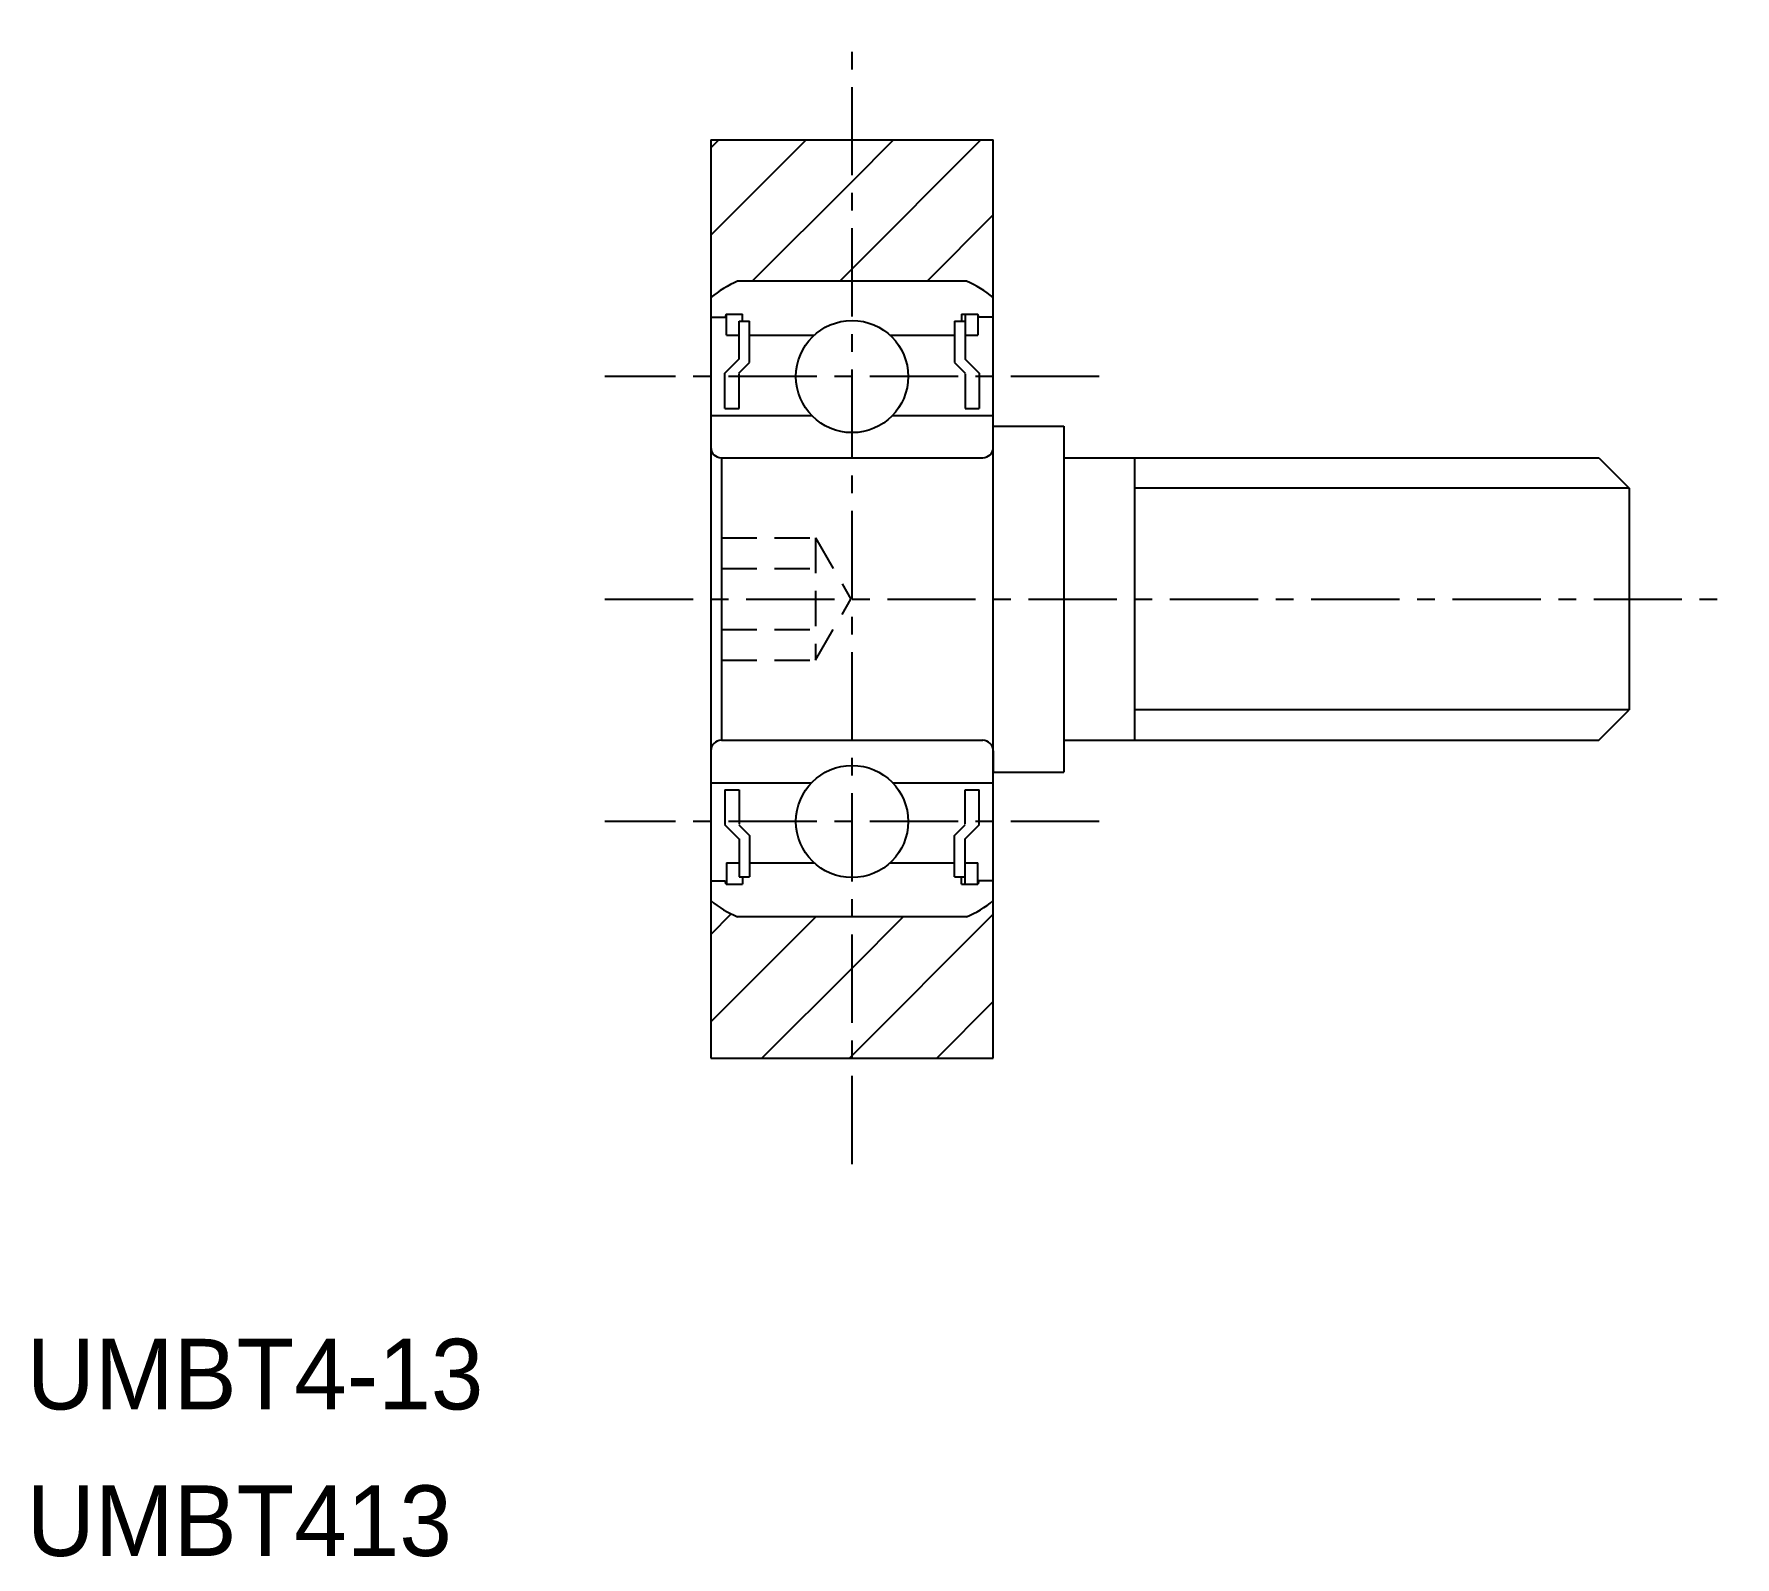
# Model space of a CAD drawing. Extents: x 31.8 to 55.9, y -15.6 to 5.9.
import ezdxf

# ---------------------------------------------------------------- set-up
doc = ezdxf.new("R2010")
doc.units = 0
doc.linetypes.add('CENTER', pattern=[2, 1.25, -0.25, 0.25, -0.25])
doc.linetypes.add('DASHED', pattern=[0.75, 0.5, -0.25])
doc.layers.get('0').update_dxf_attribs({"linetype": 'CONTINUOUS'})
doc.layers.add('CENTER', color=1, linetype='CENTER')

# ---------------------------------------------------------------- blocks, each defined once
blk = doc.blocks.new('*X2')
at = {"color": 0, "linetype": 'CONTINUOUS'}
for p, q in [((41.43, 3.07), (42.78, 4.419)), ((41.43, 4.307), (41.542, 4.419)), ((43.43, 2.595), (45.255, 4.419)), ((43.43, 3.832), (44.017, 4.419)), ((42.017, 2.419), (43.43, 3.832)), ((44.492, 2.419), (45.43, 3.357)), ((43.255, 2.419), (43.43, 2.595)), ((41.43, -6.83), (41.72, -6.54)), ((41.43, -8.067), (42.917, -6.581)), ((43.43, -8.542), (45.43, -6.542)), ((43.43, -7.305), (44.154, -6.581)), ((42.154, -8.581), (43.43, -7.305)), ((44.629, -8.581), (45.43, -7.78)), ((43.392, -8.581), (43.43, -8.542))]:
    blk.add_line(p, q, dxfattribs=at)

msp = doc.modelspace()

# ---------------------------------------------------------------- linework, layer by layer
at = {"color": 7, "linetype": 'CONTINUOUS'}
for p, q in [((41.43, 4.419), (45.43, 4.419)), ((41.43, 4.419), (41.43, -8.581)), ((45.43, -8.581), (45.43, 4.419)), ((45.05, 2.419), (41.81, 2.419)), ((41.647, 1.954), (41.635, 1.909)), ((41.647, 1.954), (41.88, 1.954)), ((41.65, 1.654), (41.65, 1.949)), ((41.88, 1.854), (41.88, 1.954)), ((41.88, 1.854), (41.88, 1.954)), ((44.98, 1.954), (44.98, 1.854)), ((44.981, 1.954), (45.213, 1.954)), ((45.03, 1.943), (45.03, 1.317)), ((45.21, 1.949), (45.21, 1.654)), ((45.226, 1.909), (45.213, 1.954)), ((41.43, 1.909), (41.635, 1.909)), ((41.83, 1.317), (41.83, 1.854)), ((41.83, 1.854), (41.98, 1.854)), ((41.88, 1.854), (41.98, 1.854)), ((41.98, 1.269), (41.98, 1.854)), ((41.98, 1.654), (41.98, 1.854)), ((44.88, 1.854), (44.88, 1.269)), ((44.88, 1.854), (45.03, 1.854)), ((45.43, 1.909), (45.226, 1.909)), ((41.65, 1.654), (41.833, 1.654)), ((41.98, 1.654), (42.894, 1.654)), ((43.967, 1.654), (44.88, 1.654)), ((45.028, 1.654), (45.21, 1.654)), ((41.624, 1.113), (41.833, 1.322)), ((41.829, 1.118), (41.98, 1.269)), ((44.88, 1.269), (45.031, 1.118)), ((45.028, 1.322), (45.236, 1.113)), ((41.63, 0.619), (41.63, 1.113)), ((41.83, 0.619), (41.83, 1.108)), ((45.03, 1.108), (45.03, 0.619)), ((45.23, 1.113), (45.23, 0.619)), ((45.43, 1.069), (45.432, 1.069)), ((41.43, 0.519), (42.858, 0.519)), ((41.63, 0.619), (41.83, 0.619)), ((44.003, 0.519), (45.413, 0.519)), ((45.03, 0.619), (45.23, 0.619)), ((45.43, 0.069), (45.43, 0.369)), ((45.43, 0.369), (46.43, 0.369)), ((46.43, 0.369), (46.43, -4.531)), ((41.58, -0.081), (45.28, -0.081)), ((41.58, -0.081), (41.58, -4.081)), ((46.43, -0.081), (54.001, -0.081)), ((47.43, -0.081), (47.43, -4.081)), ((54.001, -0.081), (54.43, -0.51)), ((54.43, -0.51), (54.43, -3.651)), ((54.001, -4.081), (54.43, -3.651)), ((41.58, -4.081), (45.28, -4.081)), ((46.43, -4.081), (54.001, -4.081)), ((45.43, -4.231), (45.43, -4.531)), ((45.43, -4.531), (46.43, -4.531)), ((41.43, -4.681), (42.858, -4.681)), ((41.63, -4.781), (41.83, -4.781)), ((41.63, -4.781), (41.63, -5.274)), ((41.83, -4.781), (41.83, -5.27)), ((44.003, -4.681), (45.413, -4.681)), ((45.03, -4.781), (45.23, -4.781)), ((45.03, -5.27), (45.03, -4.781)), ((45.23, -5.274), (45.23, -4.781)), ((41.624, -5.275), (41.833, -5.483)), ((41.829, -5.28), (41.98, -5.431)), ((44.88, -5.431), (45.031, -5.28)), ((45.028, -5.483), (45.236, -5.275)), ((45.43, -5.081), (45.43, -5.081)), ((41.83, -5.478), (41.83, -6.016)), ((41.98, -5.431), (41.98, -6.016)), ((44.88, -6.016), (44.88, -5.431)), ((45.03, -6.105), (45.03, -5.478)), ((41.65, -5.816), (41.833, -5.816)), ((41.65, -5.816), (41.65, -6.111)), ((41.83, -6.016), (41.98, -6.016)), ((41.88, -6.016), (41.88, -6.116)), ((41.88, -6.016), (41.98, -6.016)), ((41.88, -6.016), (41.88, -6.116)), ((41.98, -5.816), (41.98, -6.016)), ((41.98, -5.816), (42.894, -5.816)), ((43.967, -5.816), (44.88, -5.816)), ((44.88, -6.016), (45.03, -6.016)), ((44.98, -6.116), (44.98, -6.016)), ((45.028, -5.816), (45.21, -5.816)), ((45.21, -6.111), (45.21, -5.816)), ((41.43, -6.071), (41.635, -6.071)), ((41.647, -6.116), (41.635, -6.071)), ((41.647, -6.116), (41.88, -6.116)), ((44.981, -6.116), (45.213, -6.116)), ((45.226, -6.071), (45.213, -6.116)), ((45.43, -6.071), (45.226, -6.071)), ((45.05, -6.581), (41.81, -6.581)), ((41.43, -8.581), (45.43, -8.581))]:
    msp.add_line(p, q, dxfattribs=at)
at = {"color": 3, "linetype": 'CONTINUOUS'}
for p, q in [((54.43, -0.51), (47.43, -0.51)), ((54.43, -3.651), (47.43, -3.651))]:
    msp.add_line(p, q, dxfattribs=at)
at = {"color": 3, "linetype": 'DASHED'}
for p, q in [((41.58, -1.215), (42.914, -1.215)), ((42.914, -1.215), (42.914, -2.947)), ((42.914, -1.215), (43.414, -2.081)), ((41.58, -1.648), (42.914, -1.648)), ((42.914, -2.947), (43.414, -2.081)), ((41.58, -2.514), (42.914, -2.514)), ((41.58, -2.947), (42.914, -2.947))]:
    msp.add_line(p, q, dxfattribs=at)
msp.add_line((45.43, -2.081), (45.43, -2.081))
at = {"color": 7, "linetype": 'CONTINUOUS'}
for centre in [(43.43, 1.069), (43.43, -5.231)]:
    msp.add_circle(centre, 0.794, dxfattribs=at)
for centre, radius, start, end in [((42.388, 1.035), 1.5, 112.67, 129.6999), ((44.472, 1.035), 1.5, 50.3001, 67.33), ((41.58, 0.069), 0.15, 180, 270), ((45.28, 0.069), 0.15, 270, 0), ((45.28, 0.069), 0.15, 270, 0), ((41.58, -4.231), 0.15, 90, 180), ((45.28, -4.231), 0.15, 0, 90), ((45.28, -4.231), 0.15, 360, 90), ((42.388, -5.197), 1.5, 230.3001, 247.33), ((44.472, -5.197), 1.5, 292.67, 309.6999)]:
    msp.add_arc(centre, radius, start, end, dxfattribs=at)
at = {"layer": 'CENTER', "color": 1, "linetype": 'CENTER'}
for p, q in [((43.43, -10.081), (43.43, 5.919)), ((46.93, 1.069), (39.93, 1.069)), ((39.93, -2.081), (55.93, -2.081)), ((46.93, -5.231), (39.93, -5.231))]:
    msp.add_line(p, q, dxfattribs=at)

# ---------------------------------------------------------------- block references
at = {"color": 7, "linetype": 'CONTINUOUS'}
msp.add_blockref('*X2', (0, 0), dxfattribs=at)

# ---------------------------------------------------------------- texts
for s, p in [('UMBT4-13', (31.745, -13.555)), ('UMBT413', (31.745, -15.63))]:
    msp.add_text(s, height=1, dxfattribs=at).set_placement(p)

doc.saveas('drawing.dxf')
